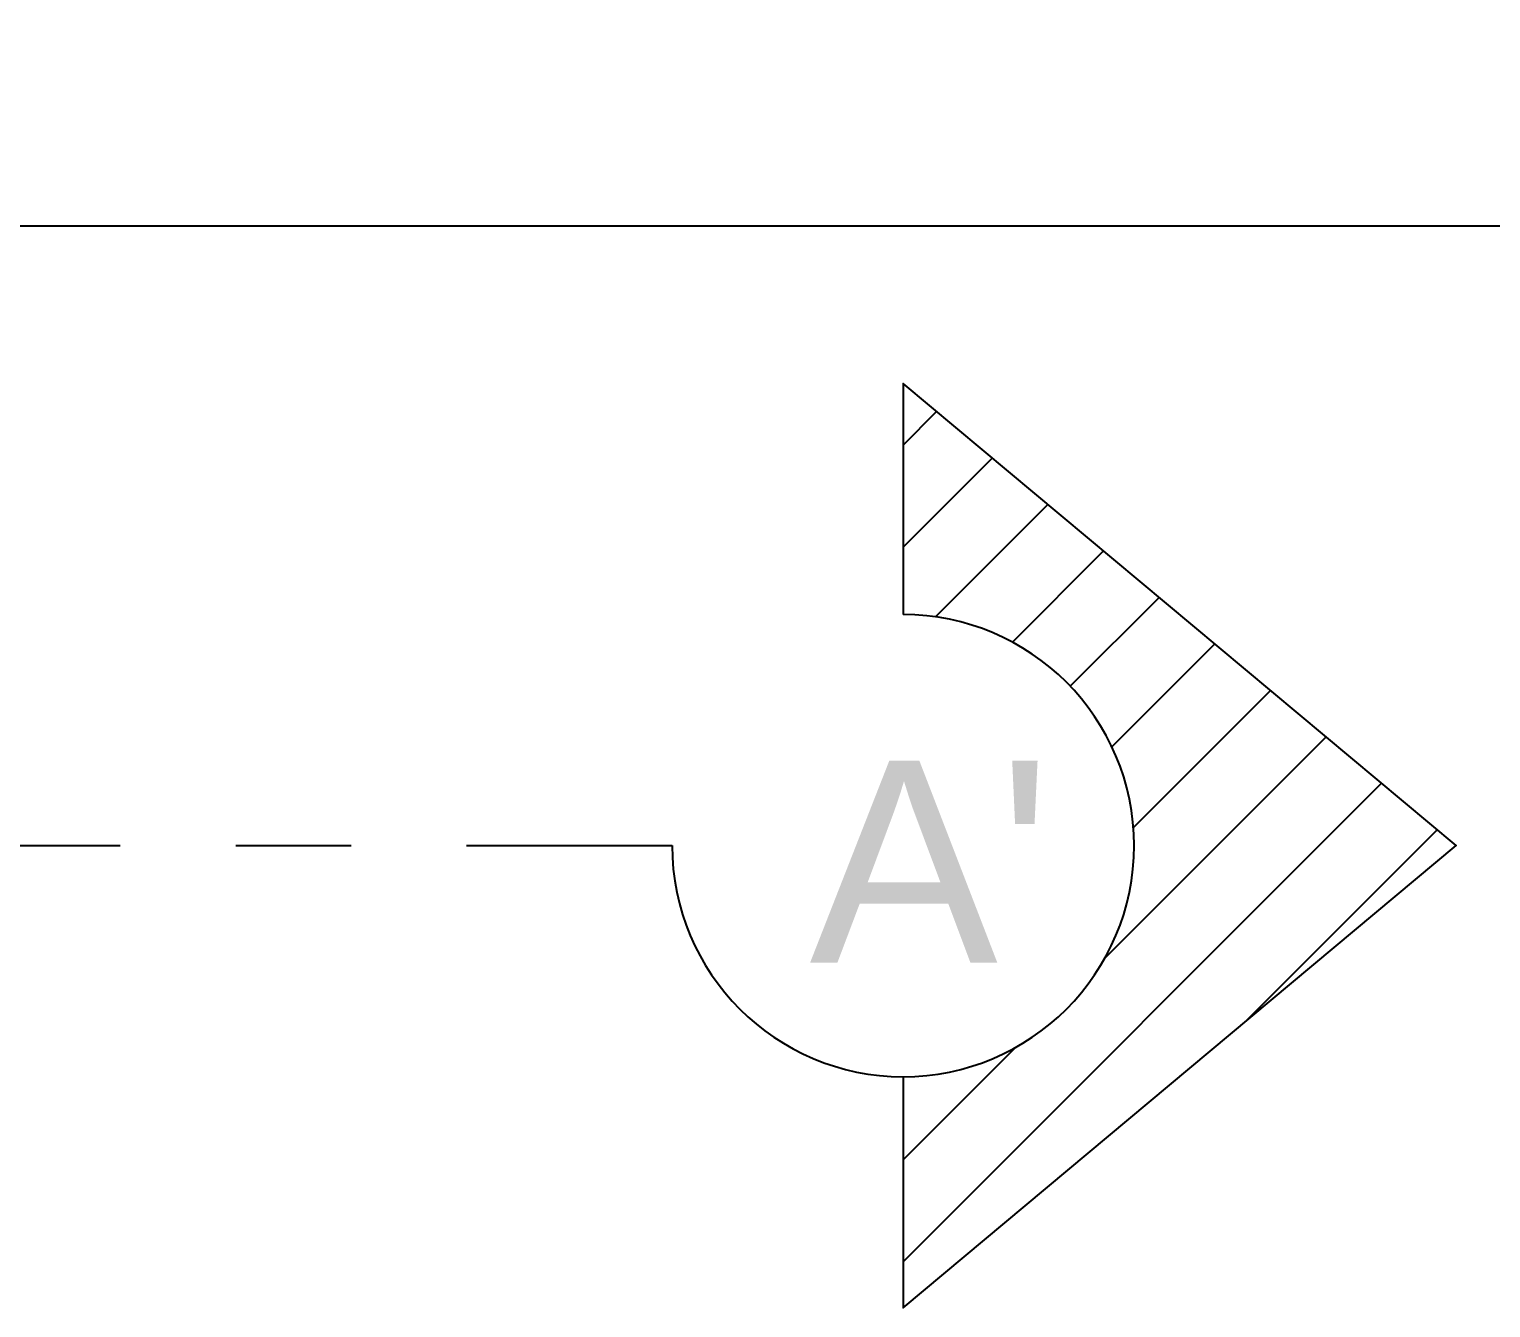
# Model space of a CAD drawing. Header units: inches. Extents: x -9 to 337, y -247 to 209.
# Drawn here: x 34.694 to 35.96, y 42.645 to 43.751 of the extents above; entities that cross this region are included whole.
import ezdxf

# ---------------------------------------------------------------- set-up
doc = ezdxf.new("R2010")
doc.units = ezdxf.units.IN
doc.header["$MEASUREMENT"] = 0
doc.header["$PDMODE"] = 34
doc.linetypes.add('CENTER2', pattern=[1.125, 0.75, -0.125, 0.125, -0.125])
doc.styles.add('MONOTXT4', font='monotxt4.shx')
doc.styles.get("Standard").update_dxf_attribs({"font": 'arial.ttf'})
doc.dimstyles.new('E100', dxfattribs={"dimtxt": 0.15, "dimasz": 0.2, "dimexe": 0.15, "dimexo": 0.02, "dimgap": 0.09, "dimtad": 1, "dimzin": 0, "dimdsep": 46, "dimtxsty": 'MONOTXT4', "dimblk": 'DOTSMALL', "dimcen": 0.01, "dimdle": 0.15, "dimclrd": 1, "dimclre": 1, "dimclrt": 2, "dimadec": 0, "dimazin": 0, "dimtfac": 1, "dimtofl": 0, "dimtmove": 1, "dimatfit": 1, "dimldrblk": 'OPEN90', "dimfxl": 1, "dimtolj": 1, "dimtzin": 0, "dimarcsym": 0})

# ---------------------------------------------------------------- blocks, each defined once
blk = doc.blocks.new('_DotSmall')
at = {"color": 0, "linetype": 'ByBlock', "const_width": 0.5}
blk.add_lwpolyline([(-0.0625, 0, 1), (0.0625, 0, 1)], format="xyb", close=True, dxfattribs=at)
blk = doc.blocks.new('*D56')
at = {"color": 1, "lineweight": -2, "transparency": 16777216}
for p, q in [((28.969, 44.8388), (28.969, 43.4311)), ((36.969, 44.8388), (36.969, 43.4311)), ((28.819, 43.5811), (37.119, 43.5811))]:
    blk.add_line(p, q, dxfattribs=at)
at = {"layer": 'DEFPOINTS', "color": 0, "transparency": 16777216}
for p in [(28.969, 44.8588), (36.969, 44.8588), (36.969, 43.5811)]:
    blk.add_point(p, dxfattribs=at)
at = {"color": 1, "lineweight": -2, "transparency": 16777216, "xscale": 0.2, "yscale": 0.2, "zscale": 0.2, "rotation": 180}
blk.add_blockref('_DotSmall', (28.969, 43.5811), dxfattribs=at)
at = {"color": 1, "lineweight": -2, "transparency": 16777216, "xscale": 0.2, "yscale": 0.2, "zscale": 0.2}
blk.add_blockref('_DotSmall', (36.969, 43.5811), dxfattribs=at)
at = {"color": 2, "transparency": 16777216, "insert": (32.969, 43.7461), "char_height": 0.15, "attachment_point": 5, "style": 'MONOTXT4'}
blk.add_mtext('\\A1;8.00', dxfattribs=at)
blk = doc.blocks.new('_Open90')
at = {"color": 0, "linetype": 'ByBlock', "lineweight": -2}
for p, q in [((-0.5, 0.5), (0, 0)), ((0, 0), (-1, 0)), ((0, 0), (-0.5, -0.5))]:
    blk.add_line(p, q, dxfattribs=at)

msp = doc.modelspace()

# ---------------------------------------------------------------- hatches: boundary and pattern name
at = {"transparency": 33554610}
h = msp.add_hatch(dxfattribs=at)
h.set_pattern_fill('ANSI31', color=8, scale=0.5)
h.set_pattern_definition([(45, (27.6034, -8.031784), (-0.044194174, 0.044194174), [])])
h.paths.add_polyline_path([(35.4511, 42.6446), (35.4511, 42.8446, 1), (35.4511, 43.2446), (35.4511, 43.4446), (35.9301, 43.0446)])

# ---------------------------------------------------------------- linework, layer by layer
at = {"color": 5, "linetype": 'CENTER2', "ltscale": 0.5}
msp.add_lwpolyline([(35.2511, 57.915), (33.7232, 57.915), (33.7232, 43.0446), (35.2511, 43.0446)], dxfattribs=at)
at = {"color": 6}
msp.add_lwpolyline([(35.4511, 42.8446), (35.4511, 42.6446), (35.9301, 43.0446), (35.4511, 43.4446), (35.4511, 43.2446)], dxfattribs=at)
msp.add_arc((35.4511, 43.0446), 0.2, 180, 90, dxfattribs=at)

# ---------------------------------------------------------------- texts
at = {"color": 2, "insert": (35.3701, 42.9433), "char_height": 0.175, "attachment_point": 7}
msp.add_mtext("A'", dxfattribs=at)

# ---------------------------------------------------------------- dimensions: what is measured, and where the dimension line sits
dim = msp.add_linear_dim(base=(36.969, 43.5811), p1=(28.969, 44.8588), p2=(36.969, 44.8588), dimstyle='E100')
dim.commit()
dim.dimension.update_dxf_attribs({"geometry": '*D56', "text_midpoint": (32.969, 43.7461)})

doc.saveas('drawing.dxf')
